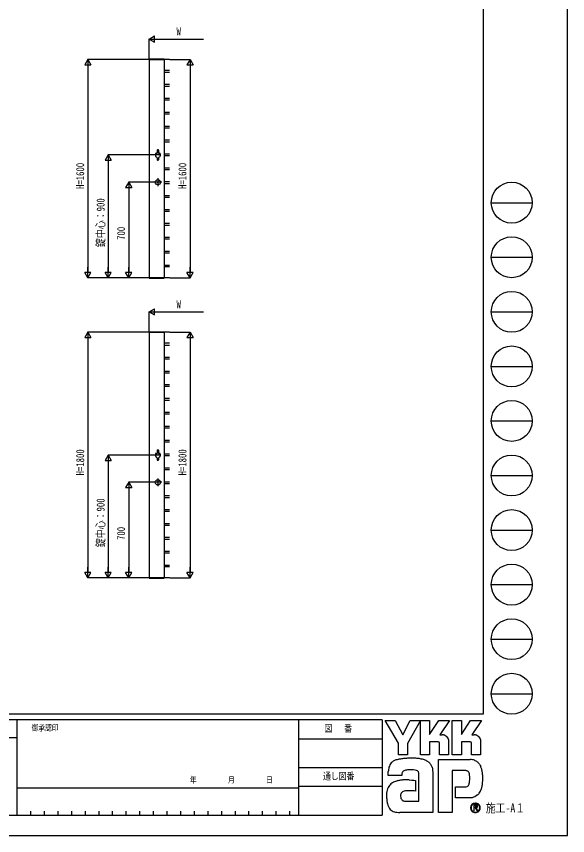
# Model space of a CAD drawing. Units: millimetres, scale not verified. Extents: x -8410 to 8410, y -5940 to 5940.
# Drawn here: x 4366 to 8410, y -5940 to 66 of the extents above; entities that cross this region are included whole.
import ezdxf
from ezdxf.enums import TextEntityAlignment as Align

# ---------------------------------------------------------------- set-up
doc = ezdxf.new("R2010")
doc.units = ezdxf.units.MM
doc.header["$LTSCALE"] = 30
for name, color, linetype in [('0-2_YKK_A1', 4, 'Continuous'), ('0-3_YKK_D', 6, 'Continuous'), ('0-4_YKK_ZWAK', 7, 'Continuous')]:
    doc.layers.add(name, color=color, linetype=linetype)
doc.styles.add('ＭＳ ゴシック', font='')
doc.styles.get('ＭＳ ゴシック').set_extended_font_data('MS Gothic')

msp = doc.modelspace()

# ---------------------------------------------------------------- linework, layer by layer
at = {"layer": '0-2_YKK_A1'}
for p, q in [((5339.67, -247.45), (5339.54, -250)), ((5339.54, -250), (5450.54, -250)), ((5340.04, -250), (5340.04, -1850)), ((5490.04, -250), (5340.04, -250)), ((5340.67, -246.5), (5449.41, -246.5)), ((5450.04, -250), (5450.04, -1850)), ((5450.41, -247.45), (5450.54, -250)), ((5490.04, -330), (5450.04, -330)), ((5450.04, -343.65), (5490.04, -343.62)), ((5450.04, -432.15), (5490.04, -432.15)), ((5450.04, -445.05), (5490.04, -445.05)), ((5450.04, -534.05), (5490.04, -534.05)), ((5450.04, -546.95), (5490.04, -546.95)), ((5450.04, -635.95), (5490.04, -635.95)), ((5450.04, -648.85), (5490.04, -648.85)), ((5450.04, -737.85), (5490.04, -737.85)), ((5450.04, -750.75), (5490.04, -750.75)), ((5450.04, -839.76), (5490.04, -839.76)), ((5450.04, -852.65), (5490.04, -852.65)), ((5426.04, -950), (5382.04, -950)), ((5386.54, -943), (5386.54, -957)), ((5391.54, -938), (5398.79, -938)), ((5398.79, -914.5), (5398.79, -938)), ((5400.79, -912.5), (5407.29, -912.5)), ((5409.29, -914.5), (5409.29, -938)), ((5409.29, -938), (5416.54, -938)), ((5421.54, -943), (5421.54, -957)), ((5450.04, -941.65), (5490.04, -941.65)), ((5450.04, -954.55), (5490.04, -954.55)), ((5398.79, -970.84), (5398.79, -985.5)), ((5400.79, -987.5), (5407.29, -987.5)), ((5409.29, -970.84), (5409.29, -985.5)), ((5450.04, -1043.55), (5490.04, -1043.55)), ((5450.04, -1056.45), (5490.04, -1056.45)), ((5404.04, -1121), (5404.04, -1179)), ((5433.04, -1150), (5375.04, -1150)), ((5450.04, -1145.45), (5490.04, -1145.45)), ((5450.04, -1158.35), (5490.04, -1158.35)), ((5450.04, -1247.35), (5490.04, -1247.35)), ((5450.04, -1260.25), (5490.04, -1260.25)), ((5450.04, -1349.25), (5490.04, -1349.25)), ((5450.04, -1362.15), (5490.04, -1362.15)), ((5450.04, -1451.15), (5490.04, -1451.15)), ((5450.04, -1464.05), (5490.04, -1464.05)), ((5450.04, -1553.05), (5490.04, -1553.05)), ((5450.04, -1565.95), (5490.04, -1565.95)), ((5450.04, -1654.95), (5490.04, -1654.95)), ((5450.04, -1667.85), (5490.04, -1667.85)), ((5450.04, -1756.85), (5490.04, -1756.85)), ((5490.04, -1770), (5450.04, -1770)), ((5339.54, -1850), (5450.54, -1850)), ((5339.67, -1852.55), (5339.54, -1850)), ((5490.04, -1850), (5340.04, -1850)), ((5340.67, -1853.5), (5449.41, -1853.5)), ((5450.41, -1852.55), (5450.54, -1850)), ((5339.67, -2247.45), (5339.54, -2250)), ((5339.54, -2250), (5450.54, -2250)), ((5340.04, -2250), (5340.04, -4050)), ((5490.04, -2250), (5340.04, -2250)), ((5340.67, -2246.5), (5449.41, -2246.5)), ((5450.04, -2250), (5450.04, -4050)), ((5450.41, -2247.45), (5450.54, -2250)), ((5490.04, -2330), (5450.04, -2330)), ((5450.04, -2343.65), (5490.04, -2343.62)), ((5450.04, -2432.15), (5490.04, -2432.15)), ((5450.04, -2445.05), (5490.04, -2445.05)), ((5450.04, -2534.05), (5490.04, -2534.05)), ((5450.04, -2546.95), (5490.04, -2546.95)), ((5450.04, -2632.15), (5490.04, -2632.15)), ((5450.04, -2645.05), (5490.04, -2645.05)), ((5450.04, -2734.05), (5490.04, -2734.05)), ((5450.04, -2746.95), (5490.04, -2746.95)), ((5450.04, -2835.95), (5490.04, -2835.95)), ((5450.04, -2848.85), (5490.04, -2848.85)), ((5450.04, -2937.85), (5490.04, -2937.85)), ((5450.04, -2950.75), (5490.04, -2950.75)), ((5450.04, -3039.76), (5490.04, -3039.76)), ((5450.04, -3052.65), (5490.04, -3052.65)), ((5398.79, -3114.5), (5398.79, -3138)), ((5400.79, -3112.5), (5407.29, -3112.5)), ((5409.29, -3114.5), (5409.29, -3138)), ((5426.04, -3150), (5382.04, -3150)), ((5386.54, -3143), (5386.54, -3157)), ((5391.54, -3138), (5398.79, -3138)), ((5398.79, -3170.84), (5398.79, -3185.5)), ((5409.29, -3138), (5416.54, -3138)), ((5409.29, -3170.84), (5409.29, -3185.5)), ((5421.54, -3143), (5421.54, -3157)), ((5450.04, -3141.65), (5490.04, -3141.65)), ((5450.04, -3154.55), (5490.04, -3154.55)), ((5400.79, -3187.5), (5407.29, -3187.5)), ((5450.04, -3243.55), (5490.04, -3243.55)), ((5450.04, -3256.45), (5490.04, -3256.45)), ((5433.04, -3350), (5375.04, -3350)), ((5404.04, -3321), (5404.04, -3379)), ((5450.04, -3345.45), (5490.04, -3345.45)), ((5450.04, -3358.35), (5490.04, -3358.35)), ((5450.04, -3447.35), (5490.04, -3447.35)), ((5450.04, -3460.25), (5490.04, -3460.25)), ((5450.04, -3549.25), (5490.04, -3549.25)), ((5450.04, -3562.15), (5490.04, -3562.15)), ((5450.04, -3651.15), (5490.04, -3651.15)), ((5450.04, -3664.05), (5490.04, -3664.05)), ((5450.04, -3753.05), (5490.04, -3753.05)), ((5450.04, -3765.95), (5490.04, -3765.95)), ((5450.04, -3854.95), (5490.04, -3854.95)), ((5450.04, -3867.85), (5490.04, -3867.85)), ((5450.04, -3956.85), (5490.04, -3956.85)), ((5490.04, -3970), (5450.04, -3970)), ((5339.54, -4050), (5450.54, -4050)), ((5339.67, -4052.55), (5339.54, -4050)), ((5490.04, -4050), (5340.04, -4050)), ((5340.67, -4053.5), (5449.41, -4053.5)), ((5450.41, -4052.55), (5450.54, -4050))]:
    msp.add_line(p, q, dxfattribs=at)
for centre in [(5404.04, -1150), (5404.04, -3350)]:
    msp.add_circle(centre, 19, dxfattribs=at)
for centre, radius, start, end in [((5340.67, -247.5), 1, 90, 177), ((5449.41, -247.5), 1, 3, 90), ((5391.54, -943), 5, 90, 180), ((5391.54, -957), 5, 180, 270), ((5400.79, -914.5), 2, 90, 180), ((5407.29, -914.5), 2, 0, 90), ((5416.54, -943), 5, 0, 90), ((5416.54, -957), 5, 270, 0), ((5404.04, -959.56), 12.5, 191.55262, 245.16541), ((5400.79, -985.5), 2, 180, 270), ((5407.29, -985.5), 2, 270, 0), ((5404.04, -959.5), 12.5, 294.83459, 348.44738), ((5404.04, -959.56), 12.5, 294.83459, 348.44738), ((5340.67, -1852.5), 1, 183, 270), ((5449.41, -1852.5), 1, 270, 357), ((5340.67, -2247.5), 1, 90, 177), ((5449.41, -2247.5), 1, 3, 90), ((5400.79, -3114.5), 2, 90, 180), ((5407.29, -3114.5), 2, 0, 90), ((5391.54, -3143), 5, 90, 180), ((5391.54, -3157), 5, 180, 270), ((5404.04, -3159.56), 12.5, 191.55262, 245.16541), ((5404.04, -3159.5), 12.5, 294.83459, 348.44738), ((5404.04, -3159.56), 12.5, 294.83459, 348.44738), ((5416.54, -3143), 5, 0, 90), ((5416.54, -3157), 5, 270, 0), ((5400.79, -3185.5), 2, 180, 270), ((5407.29, -3185.5), 2, 270, 0), ((5340.67, -4052.5), 1, 183, 270), ((5449.41, -4052.5), 1, 270, 357)]:
    msp.add_arc(centre, radius, start, end, dxfattribs=at)
at = {"layer": '0-3_YKK_D'}
for p, q in [((5340.04, -100), (5379.01, -77.5)), ((5340.04, -248), (5340.04, -99)), ((5340.04, -100), (5379.01, -122.5)), ((5340.04, -100), (5417.98, -100)), ((5379.01, -122.5), (5379.01, -77.5)), ((5385.04, -100), (5740.04, -100)), ((4890.04, -250), (4867.54, -288.97)), ((4867.54, -288.97), (4912.54, -288.97)), ((5338.04, -250), (4889.04, -250)), ((4890.04, -250), (4912.54, -288.97)), ((4890.04, -250), (4890.04, -327.94)), ((4890.04, -295), (4890.04, -1805)), ((5492.04, -250), (5641.04, -250)), ((5640.04, -250), (5617.54, -288.97)), ((5617.54, -288.97), (5662.54, -288.97)), ((5640.04, -250), (5662.54, -288.97)), ((5640.04, -250), (5640.04, -327.94)), ((5640.04, -295), (5640.04, -1805)), ((5040.04, -950), (5017.54, -988.97)), ((5380.04, -950), (5039.04, -950)), ((5040.04, -950), (5062.54, -988.97)), ((5040.04, -950), (5040.04, -1027.94)), ((5017.54, -988.97), (5062.54, -988.97)), ((5040.04, -995), (5040.04, -1805)), ((5190.04, -1150), (5167.54, -1188.97)), ((5167.54, -1188.97), (5212.54, -1188.97)), ((5373.04, -1150), (5189.04, -1150)), ((5190.04, -1150), (5212.54, -1188.97)), ((5190.04, -1150), (5190.04, -1227.94)), ((5190.04, -1195), (5190.04, -1805)), ((4890.04, -1850), (4890.04, -1772.06)), ((5040.04, -1850), (5040.04, -1772.06)), ((5190.04, -1850), (5190.04, -1772.06)), ((5640.04, -1850), (5640.04, -1772.06)), ((4890.04, -1850), (4867.54, -1811.03)), ((4912.54, -1811.03), (4867.54, -1811.03)), ((5338.04, -1850), (4889.04, -1850)), ((4890.04, -1850), (4912.54, -1811.03)), ((5040.04, -1850), (5017.54, -1811.03)), ((5062.54, -1811.03), (5017.54, -1811.03)), ((5338.04, -1850), (5039.04, -1850)), ((5040.04, -1850), (5062.54, -1811.03)), ((5190.04, -1850), (5167.54, -1811.03)), ((5212.54, -1811.03), (5167.54, -1811.03)), ((5338.04, -1850), (5189.04, -1850)), ((5190.04, -1850), (5212.54, -1811.03)), ((5492.04, -1850), (5641.04, -1850)), ((5640.04, -1850), (5617.54, -1811.03)), ((5662.54, -1811.03), (5617.54, -1811.03)), ((5640.04, -1850), (5662.54, -1811.03)), ((5340.04, -2100.02), (5379.01, -2077.52)), ((5340.04, -2248), (5340.04, -2099.02)), ((5340.04, -2100.02), (5379.01, -2122.52)), ((5340.04, -2100.02), (5417.98, -2100.02)), ((5379.01, -2122.52), (5379.01, -2077.52)), ((5385.04, -2100.02), (5740.04, -2100.02)), ((4890.04, -2250), (4867.54, -2288.97)), ((5338.04, -2250), (4889.04, -2250)), ((4890.04, -2250), (4912.54, -2288.97)), ((4890.04, -2250), (4890.04, -2327.94)), ((5492.04, -2250), (5641.04, -2250)), ((5640.04, -2250), (5617.54, -2288.97)), ((5640.04, -2250), (5662.54, -2288.97)), ((5640.04, -2250), (5640.04, -2327.94)), ((4867.54, -2288.97), (4912.54, -2288.97)), ((4890.04, -2295), (4890.04, -4005)), ((5617.54, -2288.97), (5662.54, -2288.97)), ((5640.04, -2295), (5640.04, -4005)), ((5040.04, -3150), (5017.54, -3188.97)), ((5380.04, -3150), (5039.04, -3150)), ((5040.04, -3150), (5062.54, -3188.97)), ((5040.04, -3150), (5040.04, -3227.94)), ((5017.54, -3188.97), (5062.54, -3188.97)), ((5040.04, -3195), (5040.04, -4005)), ((5190.04, -3350), (5167.54, -3388.97)), ((5373.04, -3350), (5189.04, -3350)), ((5190.04, -3350), (5212.54, -3388.97)), ((5190.04, -3350), (5190.04, -3427.94)), ((5167.54, -3388.97), (5212.54, -3388.97)), ((5190.04, -3395), (5190.04, -4005)), ((4890.04, -4050), (4867.54, -4011.03)), ((4912.54, -4011.03), (4867.54, -4011.03)), ((4890.04, -4050), (4890.04, -3972.06)), ((4890.04, -4050), (4912.54, -4011.03)), ((5040.04, -4050), (5017.54, -4011.03)), ((5062.54, -4011.03), (5017.54, -4011.03)), ((5040.04, -4050), (5040.04, -3972.06)), ((5040.04, -4050), (5062.54, -4011.03)), ((5190.04, -4050), (5167.54, -4011.03)), ((5212.54, -4011.03), (5167.54, -4011.03)), ((5190.04, -4050), (5190.04, -3972.06)), ((5190.04, -4050), (5212.54, -4011.03)), ((5640.04, -4050), (5617.54, -4011.03)), ((5662.54, -4011.03), (5617.54, -4011.03)), ((5640.04, -4050), (5640.04, -3972.06)), ((5640.04, -4050), (5662.54, -4011.03)), ((5338.04, -4050), (4889.04, -4050)), ((5338.04, -4050), (5039.04, -4050)), ((5338.04, -4050), (5189.04, -4050)), ((5492.04, -4050), (5641.04, -4050))]:
    msp.add_line(p, q, dxfattribs=at)
at = {"layer": '0-4_YKK_ZWAK'}
for p, q in [((7790.04, 5550), (7790.04, -5050)), ((7850.04, -1300), (8150.04, -1300)), ((7850.04, -1700), (8150.04, -1700)), ((7850.04, -2100), (8150.04, -2100)), ((7850.04, -2500), (8150.04, -2500)), ((7850.04, -2900), (8150.04, -2900)), ((7850.04, -3300), (8150.04, -3300)), ((7850.04, -3700), (8150.04, -3700)), ((7850.04, -4100), (8150.04, -4100)), ((7850.04, -4500), (8150.04, -4500)), ((7850.04, -4900), (8150.04, -4900)), ((7790.04, -5050), (-7809.96, -5050)), ((4370.04, -5090), (3970.04, -5090)), ((6435.04, -5090), (4370.04, -5090)), ((4370.04, -5090), (4370.04, -5790)), ((6435.04, -5090), (6435.04, -5790)), ((7050.04, -5090), (6435.04, -5090)), ((7050.04, -5090), (7050.04, -5790)), ((3970.04, -5220), (4370.04, -5220)), ((6435.04, -5230), (7050.04, -5230)), ((6435.04, -5440), (7050.04, -5440)), ((7050.04, -5580), (6435.04, -5580)), ((4370.04, -5590), (6435.04, -5590)), ((4470.04, -5760), (4470.04, -5790)), ((4570.04, -5760), (4570.04, -5790)), ((4670.04, -5760), (4670.04, -5790)), ((4770.04, -5760), (4770.04, -5790)), ((4870.04, -5760), (4870.04, -5790)), ((4970.04, -5760), (4970.04, -5790)), ((5070.04, -5760), (5070.04, -5790)), ((5170.04, -5760), (5170.04, -5790)), ((5270.04, -5760), (5270.04, -5790)), ((5370.04, -5760), (5370.04, -5790)), ((5470.04, -5760), (5470.04, -5790)), ((5570.04, -5760), (5570.04, -5790)), ((5670.04, -5760), (5670.04, -5790)), ((5770.04, -5760), (5770.04, -5790)), ((5870.04, -5760), (5870.04, -5790)), ((5970.04, -5760), (5970.04, -5790)), ((6070.04, -5760), (6070.04, -5790)), ((6170.04, -5760), (6170.04, -5790)), ((6270.04, -5760), (6270.04, -5790)), ((6370.04, -5760), (6370.04, -5790)), ((3970.04, -5790), (4370.04, -5790)), ((4370.04, -5790), (6435.04, -5790)), ((6435.04, -5790), (7050.04, -5790)), ((7733.35, -5767.96), (7733.35, -5767.96))]:
    msp.add_line(p, q, dxfattribs=at)
for points in [[(-8410, -5940), (8410, -5940), (8410, 5940), (-8410, 5940)], [(7072.04, -5096), (7145.66, -5096), (7200.94, -5200.2), (7256.08, -5096), (7329.75, -5096), (7235.34, -5263.98), (7235.34, -5348.27), (7168.19, -5348.27), (7168.19, -5261.71)]]:
    msp.add_lwpolyline(points, close=True, dxfattribs=at)
for points in [[(7461.09, -5253.22), (7397.54, -5253.22), (7397.54, -5348.19), (7329.83, -5348.19), (7329.83, -5096), (7397.54, -5096), (7397.54, -5199.17), (7464.14, -5096), (7543.68, -5096), (7472.32, -5200.42), (7474.85, -5200.42), (7477.64, -5200.42), (7480.51, -5200.42), (7483.26, -5200.42), (7485.73, -5200.42), (7487.72, -5200.42), (7489.05, -5200.42), (7489.53, -5200.42)], [(7695.02, -5253.22), (7631.54, -5253.22), (7631.54, -5348.27), (7563.79, -5348.27), (7563.79, -5096), (7631.54, -5096), (7631.54, -5199.17), (7698.06, -5096), (7777.61, -5096), (7706.25, -5200.42), (7708.8, -5200.42), (7711.61, -5200.42), (7714.47, -5200.42), (7717.23, -5200.42), (7719.68, -5200.42), (7721.66, -5200.42), (7722.98, -5200.42), (7723.46, -5200.42)], [(7509.01, -5204.43), (7517.1, -5209.04), (7523.95, -5215.07), (7529.45, -5222.24), (7533.51, -5230.3), (7536.02, -5238.99), (7536.88, -5248.07), (7536.88, -5348.44), (7470.82, -5348.44), (7470.82, -5262.82)], [(7742.96, -5204.43), (7751.07, -5209.04), (7757.95, -5215.07), (7763.48, -5222.24), (7767.56, -5230.3), (7770.09, -5238.99), (7770.96, -5248.07), (7770.96, -5348.27), (7704.75, -5348.27), (7704.75, -5262.82)], [(7657.74, -5463.01), (7562.39, -5463.01), (7562.39, -5770), (7462.46, -5770), (7462.46, -5381.58), (7694.7, -5381.58)], [(7209.59, -5464.62), (7204.95, -5467.24), (7201.32, -5470.44), (7198.58, -5474.17), (7196.58, -5478.39), (7195.21, -5483.06), (7194.32, -5488.14), (7193.78, -5493.58), (7193.46, -5499.33), (7093.49, -5499.58), (7093.78, -5485.91), (7094.34, -5470.54)], [(7415.42, -5438.33), (7418.25, -5449.8), (7419.86, -5462.09), (7420.37, -5475.17), (7420.37, -5770), (7179.1, -5770)], [(7247.89, -5531.05), (7266.81, -5532.3), (7281.69, -5533.97), (7291.42, -5535.53), (7294.91, -5536.47), (7294.91, -5612.95), (7283.84, -5611.78), (7271.71, -5611.12), (7259.29, -5610.87), (7247.37, -5610.9), (7236.74, -5611.12), (7228.17, -5611.42), (7222.45, -5611.68), (7220.37, -5611.78), (7211.72, -5613.36), (7204.27, -5615.84), (7198, -5619.22), (7192.93, -5623.54), (7189.05, -5628.79), (7186.37, -5635.01), (7184.87, -5642.2), (7184.57, -5650.38), (7185.52, -5659.38), (7187.44, -5666.81), (7190.19, -5672.83), (7193.65, -5677.58), (7197.72, -5681.19), (7202.27, -5683.81), (7207.17, -5685.58), (7212.32, -5686.65), (7318.52, -5686.65), (7318.52, -5490.15), (7318.56, -5486.25), (7318.35, -5482.44), (7317.85, -5478.77), (7317, -5475.29), (7315.72, -5472.05), (7313.97, -5469.09), (7311.67, -5466.48), (7308.78, -5464.25)], [(7308.78, -5464.25), (7302.55, -5461.8), (7292.59, -5459.73), (7279.88, -5458.2), (7265.41, -5457.39), (7250.17, -5457.45), (7235.13, -5458.57)], [(7757.43, -5409.02), (7763.94, -5417.25), (7768.83, -5425.22), (7772.23, -5432.43)], [(7691.65, -5521.99), (7691.53, -5509.26), (7690.92, -5497.8), (7689.48, -5487.72), (7686.87, -5479.19)], [(7749.13, -5641.94), (7739.9, -5649.11), (7730.29, -5654.75), (7720.37, -5658.96), (7710.2, -5661.84), (7699.87, -5663.49), (7689.44, -5664.02), (7586.72, -5664.02), (7586.72, -5583.33), (7644.64, -5583.33), (7655.32, -5583.18), (7664.71, -5582.27), (7672.77, -5579.9)], [(7749.21, -5725.19), (7749.16, -5724.02), (7749.02, -5722.89), (7748.77, -5721.81), (7748.44, -5720.78), (7748.01, -5719.8), (7747.48, -5718.88), (7746.87, -5718.02), (7746.16, -5717.22), (7745.23, -5716.41), (7744.21, -5715.69), (7743.08, -5715.08), (7741.86, -5714.58), (7740.56, -5714.19), (7739.17, -5713.91), (7737.7, -5713.74), (7736.16, -5713.69), (7721, -5713.69), (7721, -5758.28), (7725.58, -5758.28), (7725.58, -5718.23), (7736.16, -5718.23), (7737.25, -5718.27), (7738.27, -5718.38), (7739.24, -5718.55), (7740.13, -5718.8), (7740.94, -5719.11), (7741.69, -5719.49), (7742.35, -5719.94), (7742.93, -5720.44)], [(7744.72, -5725.19), (7744.44, -5727.34), (7743.67, -5729.03), (7742.52, -5730.31), (7741.09, -5731.25), (7739.49, -5731.89), (7737.81, -5732.28), (7736.16, -5732.48), (7734.66, -5732.53), (7730.69, -5732.53), (7732.69, -5735.94), (7745.79, -5758.43), (7751.03, -5758.43), (7738.4, -5736.78), (7739.58, -5736.55), (7740.71, -5736.25), (7741.78, -5735.89), (7742.79, -5735.46), (7743.74, -5734.98), (7744.62, -5734.43), (7745.43, -5733.82), (7746.16, -5733.15)]]:
    msp.add_lwpolyline(points, dxfattribs=at)
for centre in [(8000.04, -1300), (8000.04, -1700), (8000.04, -2100), (8000.04, -2500), (8000.04, -2900), (8000.04, -3300), (8000.04, -3700), (8000.04, -4100), (8000.04, -4500), (8000.04, -4900)]:
    msp.add_circle(centre, 150, dxfattribs=at)
for centre, radius, start, end in [((7489.63, -5250.38), 49.95, 78.26798, 90.11215), ((7490.35, -5246.74), 46.25, 66.19963, 78.22058), ((7723.56, -5250.47), 50.04, 78.27851, 90.10826), ((7724.25, -5246.96), 46.47, 66.2483, 78.23226), ((7461.45, -5262.59), 9.38, 358.57817, 92.1683), ((7695.42, -5262.54), 9.33, 358.29941, 92.43455), ((7169.86, -5456.02), 72.36, 122.60463, 137.83438), ((7179.43, -5471.49), 90.56, 108.37421, 122.42809), ((7194.59, -5525.38), 146.5, 100.93159, 107.35499), ((7244.11, -5765.63), 391.8, 97.86054, 101.37938), ((7267.36, -5927.16), 554.99, 94.90201, 97.9576), ((7268.94, -5940.09), 568, 91.6169, 94.94971), ((7266.74, -5848.12), 476.01, 87.51794, 91.66439), ((7272.92, -5715.55), 343.3, 81.92631, 87.59083), ((7291.17, -5590.46), 216.88, 73.67137, 82.05943), ((7318.25, -5499.84), 122.3, 60.60528, 73.9085), ((7329.34, -5477.73), 97.61, 52.17347, 59.90542), ((7339.25, -5464.9), 81.39, 43.55042, 52.14561), ((7690.91, -5488.43), 106.91, 78.73198, 87.96551), ((7694.04, -5472.4), 90.58, 69.03034, 78.69541), ((7696.97, -5464.6), 82.25, 59.39484, 68.9885), ((7698.32, -5462.23), 79.52, 50.3012, 59.3616), ((7697.83, -5462.79), 80.27, 42.05209, 50.28551), ((7275.61, -5480.92), 181.57, 171.55622, 176.72493), ((7214.08, -5471.73), 119.36, 163.48385, 171.57982), ((7183.21, -5462.58), 87.16, 152.2125, 163.4865), ((7169.87, -5455.68), 72.15, 138.03852, 152.12015), ((7235.98, -5527.26), 67.97, 102.4979, 112.84632), ((7249.13, -5583.99), 126.2, 96.37207, 102.75341), ((7344.71, -5459.62), 73.79, 34.48659, 43.50182), ((7344.75, -5459.5), 73.7, 25.58915, 34.43128), ((7338.19, -5462.58), 80.94, 17.43089, 25.54591), ((7658.28, -5512.02), 49.01, 77.94572, 90.63794), ((7662.54, -5492.03), 28.57, 60.20991, 77.92418), ((7658.18, -5485.62), 125.84, 14.76267, 25.00486), ((7581, -5506.66), 205.84, 7.9139, 14.95041), ((7665.3, -5486.84), 22.7, 39.8078, 59.75378), ((7661.42, -5489.81), 27.58, 22.65544, 39.38165), ((7464.41, -5523.15), 227.25, 355.2339, 0.29193), ((7503.91, -5517.87), 283.74, 2.54376, 8.01251), ((7459.73, -5520.19), 327.99, 357.76419, 2.60674), ((7169.86, -5625.34), 85.1, 142.04688, 153.80771), ((7166.95, -5623.26), 81.53, 130.60221, 141.94427), ((7171.75, -5629.03), 89.03, 120.60724, 130.53081), ((7181.23, -5645.15), 107.73, 112.58838, 120.58162), ((7193.99, -5675.8), 140.93, 106.61303, 112.59024), ((7214.05, -5743.23), 211.28, 99.87193, 106.59825), ((7225.29, -5806.54), 275.59, 94.78469, 99.91711), ((7230.76, -5869.54), 338.82, 90.80099, 94.81812), ((7231.59, -5916.45), 385.74, 87.57779, 90.82714), ((7663.44, -5558.86), 23.02, 293.91672, 314.09376), ((7660.3, -5556.09), 27.2, 314.78099, 333.92928), ((7640.1, -5546.28), 49.66, 334.00676, 347.34989), ((7584.99, -5533.52), 106.22, 347.14308, 355.40008), ((7626.81, -5550.23), 157.95, 339.22498, 347.31457), ((7538.3, -5529.59), 248.83, 347.15166, 352.97565), ((7472.34, -5521), 315.35, 352.8937, 357.82206), ((7276.27, -5646.97), 194.58, 174.55588, 182.47272), ((7217.96, -5641.39), 136.01, 164.97537, 174.56739), ((7184.91, -5632.58), 101.81, 153.89178, 164.94341), ((7682.46, -5566.77), 100.47, 311.57033, 318.66243), ((7670.83, -5556.57), 115.94, 318.67367, 325.29112), ((7700.72, -5578.85), 78.7, 326.23251, 339.61931), ((7384.99, -5645.26), 303.3, 181.90948, 187.89042), ((7257.39, -5663.21), 174.43, 187.80471, 196.36971), ((7733.4, -5736.38), 35.28, 90.09157, 179.92363), ((7733.27, -5736.09), 31.31, 89.86602, 135.149), ((7733.4, -5736.31), 35.22, 44.93442, 90.08536), ((7733.41, -5736.33), 31.55, 45.03108, 90.11509), ((7190.01, -5683.12), 104.18, 196.3102, 208.20993), ((7160.67, -5698.73), 70.94, 208.29777, 223.35561), ((7154.05, -5704.55), 62.13, 223.64205, 239.63663), ((7159.54, -5694.56), 73.53, 239.8785, 253.65355), ((7169.6, -5660.02), 109.51, 253.69102, 263.74909), ((7733.19, -5736.42), 35.07, 179.86065, 225.14399), ((7733.05, -5736.47), 31.25, 179.75513, 225.29722), ((7733.18, -5736.27), 31.37, 134.8007, 180.12175), ((7733.36, -5736.42), 35.18, 224.94536, 269.98445), ((7733.29, -5736.75), 31.21, 224.62822, 270.10973), ((7733.35, -5736.25), 35.36, 269.98802, 314.93777), ((7733.3, -5736.28), 31.68, 270.09072, 359.90926), ((7738.02, -5725.01), 6.71, 358.3894, 42.86139), ((7738.15, -5725.51), 11.07, 316.37674, 1.6565), ((7733.43, -5736.34), 31.54, 0.00643, 45.07115), ((7733.68, -5736.2), 34.94, 359.78949, 45.13288), ((7733.59, -5736.48), 35.03, 314.92572, 0.23508), ((7178.12, -5584.19), 185.81, 263.68487, 270.30455)]:
    msp.add_arc(centre, radius, start, end, dxfattribs=at)

# ---------------------------------------------------------------- texts
at = {"layer": '0-3_YKK_D', "style": 'ＭＳ ゴシック', "width": 0.8}
for p in [(5541.21, -91), (5541.21, -2091.02)]:
    msp.add_text('W', height=58.65, dxfattribs=at).set_placement(p, align=Align.BOTTOM_LEFT)
for s, p in [('H=1600', (4881.04, -1199.33)), ('H=1600', (5631.04, -1199.33)), ('錠中心：900', (5031.04, -1626.13)), ('700', (5181.04, -1572.53)), ('H=1800', (4881.04, -3299.33)), ('H=1800', (5631.04, -3299.33)), ('錠中心：900', (5031.04, -3826.13)), ('700', (5181.04, -3772.53))]:
    msp.add_text(s, height=58.65, rotation=90, dxfattribs=at).set_placement(p, align=Align.BOTTOM_LEFT)
at = {"layer": '0-4_YKK_ZWAK', "style": 'ＭＳ ゴシック', "width": 0.8}
for s, height, p in [('御承認印', 43.99, (4478.28, -5185)), ('図\u3000 番', 51.32, (6626.81, -5195)), ('年        月        日', 43.99, (5639.81, -5566.43)), ('通し図番', 51.32, (6615.61, -5545)), ('施工-A１', 65.98, (7810.04, -5790))]:
    msp.add_text(s, height=height, dxfattribs=at).set_placement(p, align=Align.BOTTOM_LEFT)

doc.saveas('drawing.dxf')
